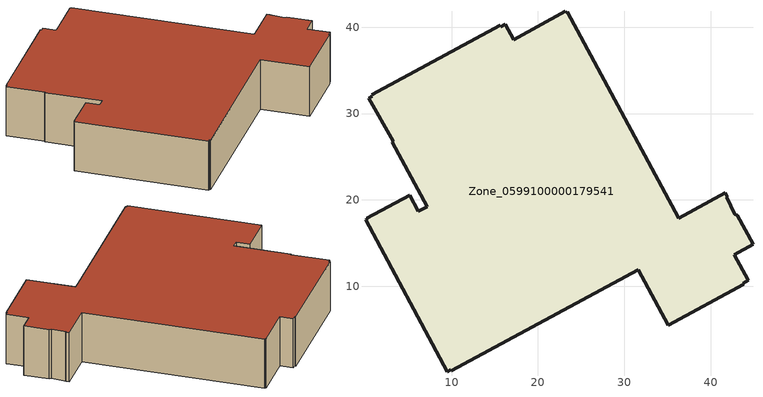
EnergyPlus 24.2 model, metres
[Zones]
Zone_0599100000179541
 floor ground (C_G): 3.12,26.7 3.24,26.77 0.42,31.8 0.82,32.01 0.74,32.15 15.63,40.21 15.71,40.06 16.21,40.33 17.17,38.57 23.15,41.81 23.23,41.67 23.4,41.77 36.32,17.9 41.69,20.81 41.93,20.37 41.87,20.34 42.8,18.32 43.09,18.2 44.89,14.87 42.7,13.66 44.31,10.69 43.75,10.38 43.82,10.25 35.08,5.52 31.59,11.94 9.96,0.21 9.88,0.35 9.5,0.14 0.03,17.7 0.22,17.8 0.18,17.86 5.13,20.52 6.12,18.68 7.16,19.23 z0
 wall outside (C_F): 7.16,19.23 6.12,18.68 5.13,20.52 0.18,17.86 0.22,17.8 0.03,17.7 9.5,0.14 9.88,0.35 9.96,0.21 31.59,11.94 35.08,5.52 43.82,10.25 43.75,10.38 44.31,10.69 42.7,13.66 44.89,14.87 43.09,18.2 42.8,18.32 41.87,20.34 41.93,20.37 41.69,20.81 36.32,17.9 23.4,41.77 23.23,41.67 23.15,41.81 17.17,38.57 16.21,40.33 15.71,40.06 15.63,40.21 0.74,32.15 0.82,32.01 0.42,31.8 3.24,26.77 3.12,26.7 7.16,19.23 z0:7.98
 roof outside (C_R): 3.24,26.77 3.12,26.7 7.16,19.23 6.12,18.68 5.13,20.52 0.18,17.86 0.22,17.8 0.03,17.7 9.5,0.14 9.88,0.35 9.96,0.21 31.59,11.94 35.08,5.52 43.82,10.25 43.75,10.38 44.31,10.69 42.7,13.66 44.89,14.87 43.09,18.2 42.8,18.32 41.87,20.34 41.93,20.37 41.69,20.81 36.32,17.9 23.4,41.77 23.23,41.67 23.15,41.81 17.17,38.57 16.21,40.33 15.71,40.06 15.63,40.21 0.74,32.15 0.82,32.01 0.42,31.8 z7.98
[BUILDING]
Pand.0599100000179541: North Axis=0; Terrain=City; Loads Convergence Tolerance Value=0.04; Temperature Convergence Tolerance Value=0.4; Solar Distribution=FullExterior; Maximum Number of Warmup Days=25; Minimum Number of Warmup Days=1
[Site:Location]
Rotterdam.The.Hague.AP_ZH_NLD Design_Conditions: Latitude=51.96; Longitude=4.45; Time Zone=1; Elevation=-4.5
[SITE:GROUNDTEMPERATURE:BUILDINGSURFACE]
18, 18, 18, 18, 18, 18, 18, 18, 18, 18, 18, 18
[MATERIAL] Thermal Absorptance=0.9; Solar Absorptance=0.7; Visible Absorptance=0.7
Name | Roughness | Thickness | Conductivity | Density | Specific Heat
G.TC.1946-1964 | MediumSmooth | 0.15 | 1 | 540 | 1210
F.TC.1946-1964 | Rough | 0.3 | 0.857143 | 1920 | 840
R.TC.1946-1964 | MediumRough | 0.2 | 0.235294 | 1500 | 1000
[CONSTRUCTION]
C_G: G.TC.1946-1964
C_F: F.TC.1946-1964
C_R: R.TC.1946-1964
[ZONE]
Zone_0599100000179541: Type=1; Multiplier=1; Ceiling Height=Autocalculate; Volume=Autocalculate; Floor Area=autocalculate; Part of Total Floor Area=Yes
[ZONEINFILTRATION:DESIGNFLOWRATE]
Infil_Zone_0599100000179541: Zone or ZoneList or Space or SpaceList=Zone_0599100000179541; Schedule=AlwaysOn; Design Flow Rate Calculation Method=Flow/Area; Flow Rate per Floor Area=0.003; Constant Term Coefficient=1; Temperature Term Coefficient=0; Velocity Term Coefficient=0; Velocity Squared Term Coefficient=0
[HVACTEMPLATE:ZONE:IDEALLOADSAIRSYSTEM]
Zone_0599100000179541: Maximum Heating Supply Air Temperature=50; Minimum Cooling Supply Air Temperature=13; Maximum Heating Supply Air Humidity Ratio=0.0156; Minimum Cooling Supply Air Humidity Ratio=0.0077; Heating Limit=NoLimit; Cooling Limit=NoLimit; Dehumidification Control Type=ConstantSensibleHeatRatio; Cooling Sensible Heat Ratio=0.7; Dehumidification Setpoint=60; Humidification Control Type=None; Humidification Setpoint=30; Outdoor Air Method=None; Outdoor Air Flow Rate per Person=0.00944; Outdoor Air Flow Rate per Zone Floor Area=0; Outdoor Air Flow Rate per Zone=0; Demand Controlled Ventilation Type=None; Outdoor Air Economizer Type=NoEconomizer; Heat Recovery Type=None; Sensible Heat Recovery Effectiveness=0.7; Latent Heat Recovery Effectiveness=0.65
[ZONECONTROL:THERMOSTAT]
ThermostatControl_Zone_0599100000179541: Zone or ZoneList=Zone_0599100000179541; Control Type Schedule=DualSetpointControlType; Control 1=Thermostat_Zone_0599100000179541; Temperature Difference Between Cutout And Setpoint=0
[THERMOSTATSETPOINT:DUALSETPOINT]
Thermostat_Zone_0599100000179541: Heating Setpoint Temperature Schedule=HeatingSetpoint_Zone_0599100000179541; Cooling Setpoint Temperature Schedule=CoolingSetpoint_Zone_0599100000179541
[SCHEDULE:COMPACT]
HeatingSetpoint_Zone_0599100000179541: Through: 12/31, For: AllDays, Until: 24:00, 21
CoolingSetpoint_Zone_0599100000179541: Through: 12/31, For: AllDays, Until: 24:00, 24
DualSetpointControlType: Through: 12/31, For: AllDays, Until: 24:00, 4
AlwaysOn: Through: 12/31, For: AllDays, Until: 24:00, 1
